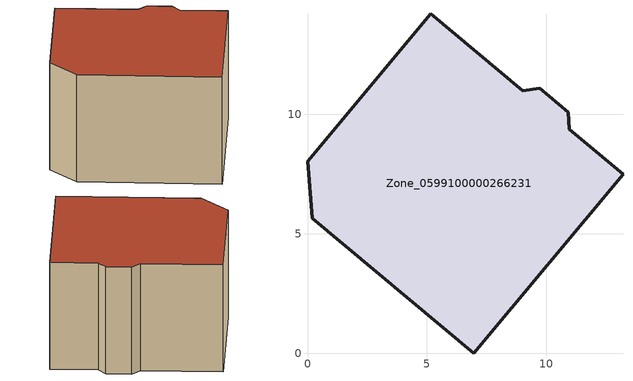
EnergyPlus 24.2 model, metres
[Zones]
Zone_0599100000266231
 floor ground (C_G): 10.95,9.38 13.21,7.5 6.97,0 0.21,5.65 0,8.03 5.16,14.21 9.02,10.99 9.73,11.09 10.92,10.09 z0
 wall outside (C_F): 5.16,14.21 0,8.03 0.21,5.65 6.97,0 13.21,7.5 10.95,9.38 10.92,10.09 9.73,11.09 9.02,10.99 5.16,14.21 z0:7.07
 roof outside (C_R): 0,8.03 0.21,5.65 6.97,0 13.21,7.5 10.95,9.38 10.92,10.09 9.73,11.09 9.02,10.99 5.16,14.21 z7.07
[BUILDING]
Pand.0599100000266231: North Axis=0; Terrain=City; Loads Convergence Tolerance Value=0.04; Temperature Convergence Tolerance Value=0.4; Solar Distribution=FullExterior; Maximum Number of Warmup Days=25; Minimum Number of Warmup Days=1
[Site:Location]
Rotterdam.The.Hague.AP_ZH_NLD Design_Conditions: Latitude=51.96; Longitude=4.45; Time Zone=1; Elevation=-4.5
[SITE:GROUNDTEMPERATURE:BUILDINGSURFACE]
18, 18, 18, 18, 18, 18, 18, 18, 18, 18, 18, 18
[MATERIAL] Thermal Absorptance=0.9; Solar Absorptance=0.7; Visible Absorptance=0.7
Name | Roughness | Thickness | Conductivity | Density | Specific Heat
G.TC.1946 | MediumSmooth | 0.15 | 1 | 540 | 1210
F.TC.1946 | Rough | 0.3 | 0.857143 | 1920 | 840
R.TC.1946 | MediumRough | 0.2 | 0.909091 | 1500 | 1000
[CONSTRUCTION]
C_G: G.TC.1946
C_F: F.TC.1946
C_R: R.TC.1946
[ZONE]
Zone_0599100000266231: Type=1; Multiplier=1; Ceiling Height=Autocalculate; Volume=Autocalculate; Floor Area=autocalculate; Part of Total Floor Area=Yes
[ZONEINFILTRATION:DESIGNFLOWRATE]
Infil_Zone_0599100000266231: Zone or ZoneList or Space or SpaceList=Zone_0599100000266231; Schedule=AlwaysOn; Design Flow Rate Calculation Method=Flow/Area; Flow Rate per Floor Area=0.003; Constant Term Coefficient=1; Temperature Term Coefficient=0; Velocity Term Coefficient=0; Velocity Squared Term Coefficient=0
[HVACTEMPLATE:ZONE:IDEALLOADSAIRSYSTEM]
Zone_0599100000266231: Maximum Heating Supply Air Temperature=50; Minimum Cooling Supply Air Temperature=13; Maximum Heating Supply Air Humidity Ratio=0.0156; Minimum Cooling Supply Air Humidity Ratio=0.0077; Heating Limit=NoLimit; Cooling Limit=NoLimit; Dehumidification Control Type=ConstantSensibleHeatRatio; Cooling Sensible Heat Ratio=0.7; Dehumidification Setpoint=60; Humidification Control Type=None; Humidification Setpoint=30; Outdoor Air Method=None; Outdoor Air Flow Rate per Person=0.00944; Outdoor Air Flow Rate per Zone Floor Area=0; Outdoor Air Flow Rate per Zone=0; Demand Controlled Ventilation Type=None; Outdoor Air Economizer Type=NoEconomizer; Heat Recovery Type=None; Sensible Heat Recovery Effectiveness=0.7; Latent Heat Recovery Effectiveness=0.65
[ZONECONTROL:THERMOSTAT]
ThermostatControl_Zone_0599100000266231: Zone or ZoneList=Zone_0599100000266231; Control Type Schedule=DualSetpointControlType; Control 1=Thermostat_Zone_0599100000266231; Temperature Difference Between Cutout And Setpoint=0
[THERMOSTATSETPOINT:DUALSETPOINT]
Thermostat_Zone_0599100000266231: Heating Setpoint Temperature Schedule=HeatingSetpoint_Zone_0599100000266231; Cooling Setpoint Temperature Schedule=CoolingSetpoint_Zone_0599100000266231
[SCHEDULE:COMPACT]
HeatingSetpoint_Zone_0599100000266231: Through: 12/31, For: AllDays, Until: 24:00, 21
CoolingSetpoint_Zone_0599100000266231: Through: 12/31, For: AllDays, Until: 24:00, 24
DualSetpointControlType: Through: 12/31, For: AllDays, Until: 24:00, 4
AlwaysOn: Through: 12/31, For: AllDays, Until: 24:00, 1
